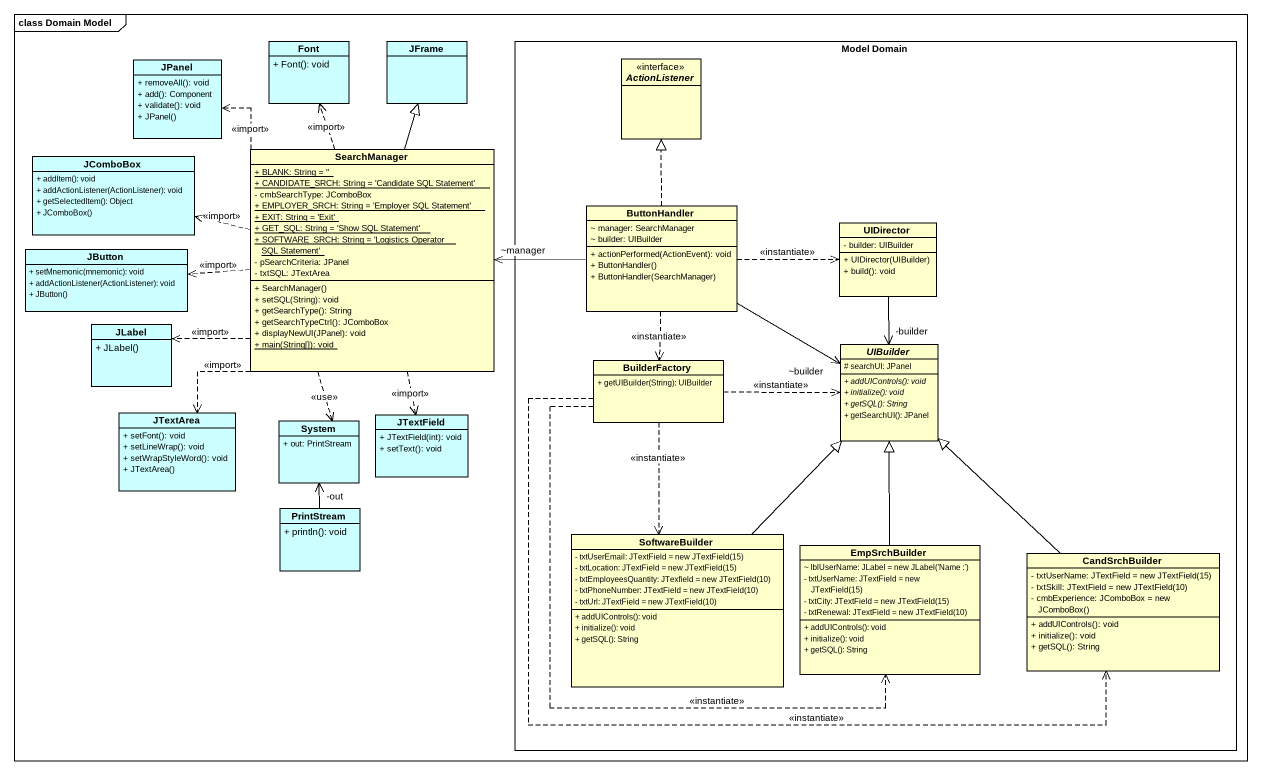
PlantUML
@startuml
mainframe class Domain Model
hide circle
hide empty members
skinparam classAttributeIconSize 0
class Font #CCFFFF {
  + Font(): void
}
class JFrame #CCFFFF
rectangle "Model Domain" as Model_Domain {
  interface ActionListener
  class ButtonHandler {
    ~ manager: SearchManager
    ~ builder: UIBuilder
    + actionPerformed(ActionEvent): void
    + ButtonHandler()
    + ButtonHandler(SearchManager)
  }
  class UIDirector {
    - builder: UIBuilder
    + UIDirector(UIBuilder)
    + build(): void
  }
  class BuilderFactory {
    + getUIBuilder(String): UIBuilder
  }
  abstract class UIBuilder {
    # searchUI: JPanel
    {abstract} + addUIControls(): void
    {abstract} + initialize(): void
    {abstract} + getSQL(): String
    + getSearchUI(): JPanel
  }
  class SoftwareBuilder {
    {field} - txtUserEmail: JTextField = new JTextField(15)
    {field} - txtLocation: JTextField = new JTextField(15)
    {field} - txtEmployeesQuantity: JTexfield = new JTextField(10)
    {field} - txtPhoneNumber: JTextField = new JTextField(10)
    {field} - txtUrl: JTextField = new JTextField(10)
    + addUIControls(): void
    + initialize(): void
    + getSQL(): String
  }
  class EmpSrchBuilder {
    {field} ~ lblUserName: JLabel = new JLabel('Name :')
    {field} - txtUserName: JTextField = new JTextField(15)
    {field} - txtCity: JTextField = new JTextField(15)
    {field} - txtRenewal: JTextField = new JTextField(10)
    + addUIControls(): void
    + initialize(): void
    + getSQL(): String
  }
  class CandSrchBuilder {
    {field} - txtUserName: JTextField = new JTextField(15)
    {field} - txtSkill: JTextField = new JTextField(10)
    {field} - cmbExperience: JComboBox = new JComboBox()
    + addUIControls(): void
    + initialize(): void
    + getSQL(): String
  }
}
class JPanel #CCFFFF {
  + removeAll(): void
  + add(): Component
  + validate(): void
  + JPanel()
}
class JComboBox #CCFFFF {
  + addItem(): void
  + addActionListener(ActionListener): void
  + getSelectedItem(): Object
  + JComboBox()
}
class SearchManager {
  {static} + BLANK: String = ''
  {static} + CANDIDATE_SRCH: String = 'Candidate SQL Statement'
  - cmbSearchType: JComboBox
  {static} + EMPLOYER_SRCH: String = 'Employer SQL Statement'
  {static} + EXIT: String = 'Exit'
  {static} + GET_SQL: String = 'Show SQL Statement'
  {static} + SOFTWARE_SRCH: String = 'Logistics Operator SQL Statement'
  - pSearchCriteria: JPanel
  - txtSQL: JTextArea
  + SearchManager()
  + setSQL(String): void
  + getSearchType(): String
  + getSearchTypeCtrl(): JComboBox
  + displayNewUI(JPanel): void
  {static} + main(String[]): void
}
class JButton #CCFFFF {
  + setMnemonic(mnemonic): void
  + addActionListener(ActionListener): void
  + JButton()
}
class JLabel #CCFFFF {
  + JLabel()
}
class JTextArea #CCFFFF {
  + setFont(): void
  + setLineWrap(): void
  + setWrapStyleWord(): void
  + JTextArea()
}
class System #CCFFFF {
  + out: PrintStream
}
class JTextField #CCFFFF {
  + JTextField(int): void
  + setText(): void
}
class PrintStream #CCFFFF {
  + println(): void
}
SearchManager .up.> Font : <<import>>
SearchManager -up-|> JFrame
SearchManager .up.> JPanel : <<import>>
SearchManager .left.> JComboBox : <<import>>
SearchManager .left.> JButton : <<import>>
SearchManager .left.> JLabel : <<import>>
SearchManager ..> JTextArea : <<import>>
SearchManager ..> System : <<use>>
SearchManager ..> JTextField : <<import>>
ButtonHandler .up.|> ActionListener
ButtonHandler -left-> "~manager" SearchManager
ButtonHandler .right.> UIDirector : <<instantiate>>
ButtonHandler ..> BuilderFactory : <<instantiate>>
ButtonHandler -right-> "~builder" UIBuilder
UIDirector --> "-builder" UIBuilder
BuilderFactory .right.> UIBuilder : <<instantiate>>
BuilderFactory ..> SoftwareBuilder : <<instantiate>>
BuilderFactory ..> EmpSrchBuilder : <<instantiate>>
BuilderFactory .right.> CandSrchBuilder : <<instantiate>>
PrintStream -up-> "-out" System
SoftwareBuilder -up-|> UIBuilder
EmpSrchBuilder -up-|> UIBuilder
CandSrchBuilder -up-|> UIBuilder
@enduml
